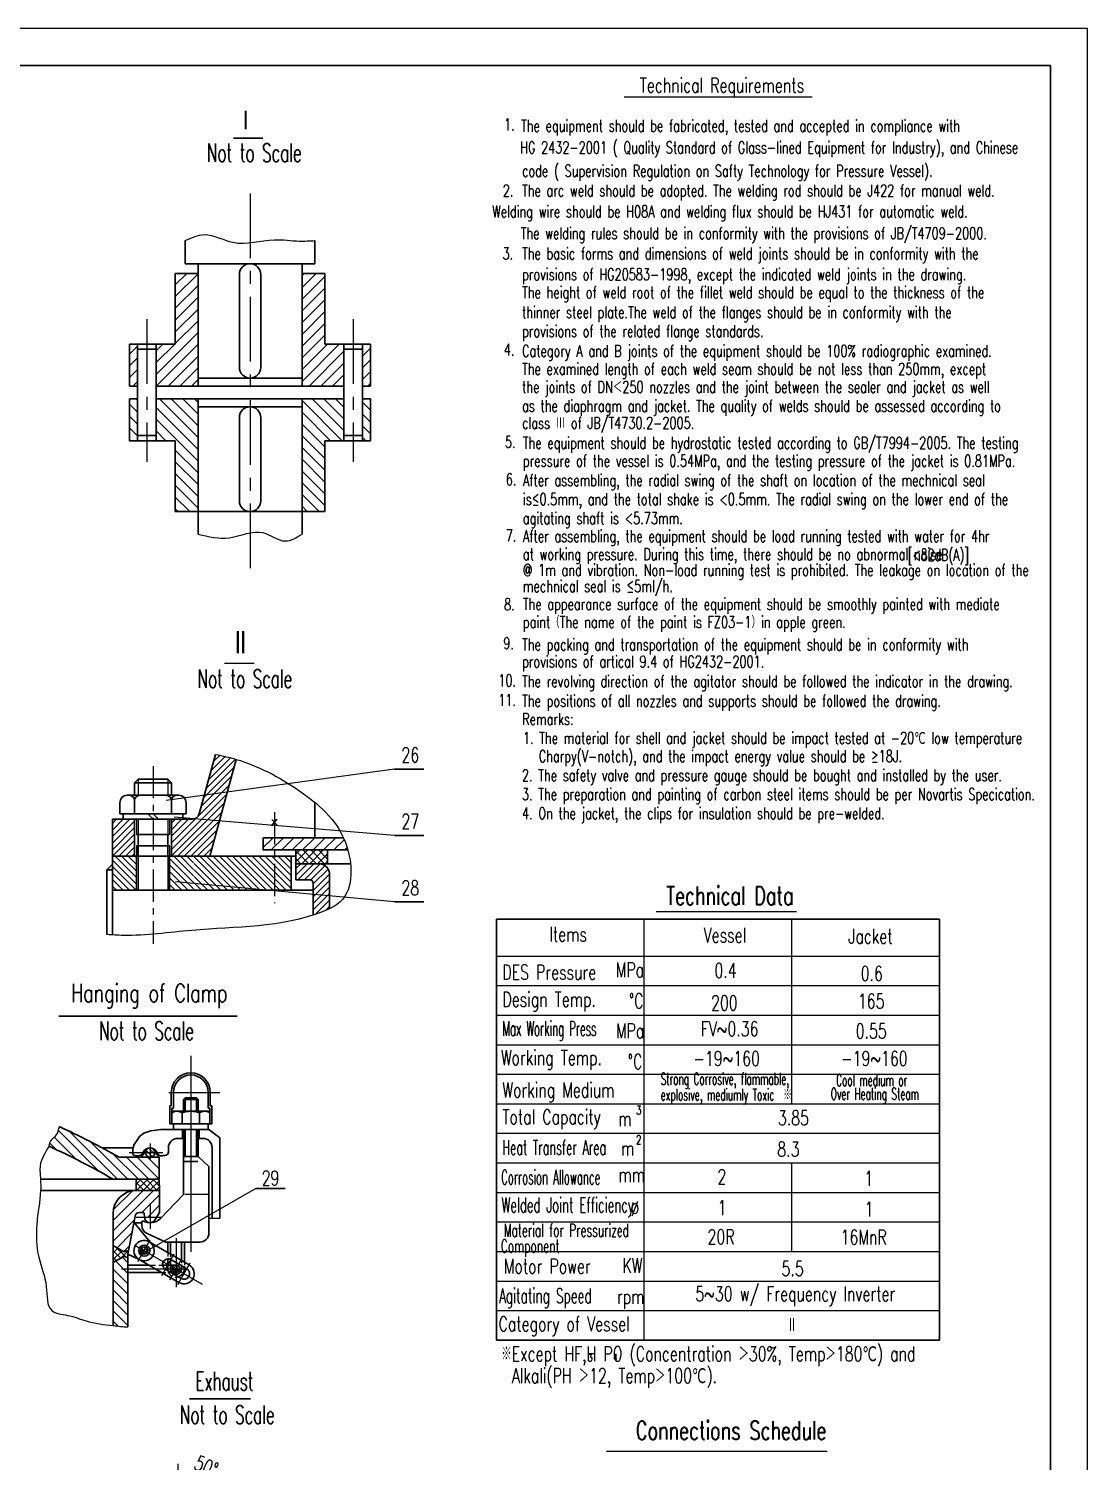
# Model space of a CAD drawing. Extents: x 0 to 594, y 0 to 841.
# Drawn here: x 307.3 to 594, y 453 to 841 of the extents above; entities that cross this region are included whole.
import ezdxf

# ---------------------------------------------------------------- set-up
doc = ezdxf.new("R2010")
doc.units = 0
doc.header["$LTSCALE"] = 7
doc.header["$MEASUREMENT"] = 0
for name, pattern in [('CENTER', [2, 1.25, -0.25, 0.25, -0.25]), ('DASHED', [0.75, 0.5, -0.25]), ('HIDDEN', [0.375, 0.25, -0.125]), ('PHANTOM', [2.5, 1.25, -0.25, 0.25, -0.25, 0.25, -0.25])]:
    doc.linetypes.add(name, pattern=pattern)
doc.layers.get('0').update_dxf_attribs({"linetype": 'CONTINUOUS', "lineweight": 30})
doc.layers.get('DEFPOINTS').update_dxf_attribs({"color": 2, "linetype": 'DASHED', "lineweight": 13})
for name, color, linetype, lineweight in [('-', 6, 'CONTINUOUS', 18), ('CEN', 1, 'CENTER', 13), ('DIM', 4, 'CONTINUOUS', 13), ('FULL', 7, 'CONTINUOUS', 30), ('MAIN', 7, 'CONTINUOUS', 30), ('TEXT', 7, 'CONTINUOUS', 30), ('THIN', 3, 'CONTINUOUS', 13)]:
    doc.layers.add(name, color=color, linetype=linetype, lineweight=lineweight)
for name, color, linetype in [('CENTER', 1, 'CENTER'), ('HIDDEN', 5, 'HIDDEN'), ('PHANTOM', 6, 'PHANTOM')]:
    doc.layers.add(name, color=color, linetype=linetype)
doc.styles.add('HZ4', font='romans.shx', dxfattribs={"width": 0.7, "height": 4, "bigfont": 'hztxt.shx'})
doc.styles.add('HZ5', font='romans.shx', dxfattribs={"width": 0.7, "height": 5, "bigfont": 'hztxt.shx'})
doc.styles.add('HZ6', font='romans.shx', dxfattribs={"width": 0.7, "height": 6, "bigfont": 'hztxt.shx'})
doc.styles.add('RMO4', font='romans.shx', dxfattribs={"width": 0.7, "height": 4})
doc.dimstyles.new('STANDARD$2', dxfattribs={"dimtxt": 0.18, "dimasz": 2.5, "dimexe": 2.5, "dimexo": 0.0625, "dimgap": 0.9, "dimtad": 1, "dimtih": 1, "dimdec": 0, "dimzin": 0, "dimdsep": 46, "dimtxsty": 'HZ5', "dimcen": 0.09, "dimadec": 0, "dimazin": 0, "dimtol": 1, "dimtfac": 2, "dimtdec": 0, "dimtofl": 0, "dimtmove": 0, "dimatfit": 0, "dimfxl": 0, "dimtolj": 1, "dimtzin": 0, "dimarcsym": 0})
pattern_1 = [(45, (-9.0773, 93.9924), (-0.8838835, 0.8838835), [])]
pattern_2 = [(135, (-9.0773, 93.9924), (-0.8838835, -0.8838835), [])]
pattern_3 = [(135, (-18.6492, 339.1518), (-1.414214, -1.414214), [])]
pattern_4 = [(135, (-18.6492, 339.1518), (-0.8838835, -0.8838835), []), (225, (-18.6492, 339.1518), (0.8838835, -0.8838835), [])]
pattern_5 = [(135, (-18.64924, 339.15175), (-0.3535534, -0.3535534), [])]

# ---------------------------------------------------------------- blocks, each defined once
blk = doc.blocks.new('*D131')
at = {"layer": 'DEFPOINTS', "color": 0}
for p in [(356.66, 447.71), (347.75, 443.97), (349.9, 435.97), (347.75, 434.16), (347.75, 370.43)]:
    blk.add_point(p, dxfattribs=at)
at = {"layer": 'DIM', "color": 0, "lineweight": -2}
for p, q in [((347.75, 444.04), (347.75, 452.37)), ((349.95, 436.01), (361.7, 445.87))]:
    blk.add_line(p, q, dxfattribs=at)
blk.add_arc((347.75, 434.16), 16.21, 48.843, 81.157, dxfattribs=at)
at = {"layer": 'DIM', "color": 0}
for points in [[(350.21, 449.77), (350.27, 450.6), (347.75, 450.37)], [(358.72, 446.66), (358.12, 446.08), (360.17, 444.58)]]:
    blk.add_solid(points, dxfattribs=at)
at = {"layer": 'DIM', "color": 0, "insert": (355.39, 451.68), "char_height": 4, "attachment_point": 5, "rotation": 336.4478, "style": 'RMO4'}
blk.add_mtext('\\A1;50%%d', dxfattribs=at)

msp = doc.modelspace()

# ---------------------------------------------------------------- hatches: boundary and pattern name
at = {"layer": 'DIM'}
h = msp.add_hatch(dxfattribs=at)
h.set_pattern_fill('ANSI31', color=256, scale=16, style=0)
h.set_pattern_definition([(45, (1.4554, 63.1774), (-1.4142136, 1.4142136), [])])
edge = h.paths.add_edge_path()
edge.add_line((370.81988, 621.88894), (370.81988, 618.58267))
edge.add_line((370.81988, 618.58267), (393.73278, 618.58267))
edge.add_spline(control_points=[(393.73278, 618.58267), (393.53941, 619.26935), (393.16462, 620.40101), (392.71798, 621.46661), (392.52549, 621.88894)], knot_values=[42.287587651, 42.287587651, 42.287587651, 42.287587651, 44.209774769, 45.523680115, 45.523680115, 45.523680115, 45.523680115], degree=3, periodic=0)
edge.add_line((392.52549, 621.88894), (370.81988, 621.88894))
h = msp.add_hatch(dxfattribs=at)
h.set_pattern_fill('ANSI37', color=256, scale=12, style=0)
h.set_pattern_definition([(45, (1.4554, 63.1774), (-1.0606602, 1.0606602), []), (135, (1.4554, 63.1774), (-1.0606602, -1.0606602), [])])
h.paths.add_polyline_path([(379.66625, 618.58267), (379.66625, 614.86093), (388.24916, 614.86093), (388.24916, 618.58267)])
h = msp.add_hatch(dxfattribs=at)
h.set_pattern_fill('ANSI31', color=256, scale=16, angle=90, style=0)
h.set_pattern_definition(pattern_3)
edge = h.paths.add_edge_path()
edge.add_line((330.18407, 529.39029), (342.67512, 529.39029))
edge.add_line((342.67512, 529.39029), (342.66992, 535.33693))
edge.add_line((342.66992, 535.33693), (342.63132, 535.39029))
edge.add_line((342.63132, 535.39029), (331.78265, 535.39029))
edge.add_arc((230.18407, 356.64029), 205.60602, 60.3868065, 65.4508944)
edge.add_spline(control_points=[(315.60781, 543.66066), (315.42834, 542.83174), (315.112, 541.37068), (313.27726, 540.16812), (312.96724, 538.94342), (312.81449, 538.33997)], knot_values=[0, 0, 0, 0, 2.44259174, 4.305304009, 6.114611521, 6.114611521, 6.114611521, 6.114611521], degree=3, periodic=0)
edge.add_arc((230.18407, 356.64029), 199.60602, 59.9346858, 65.5456825, ccw=False)
h = msp.add_hatch(dxfattribs=at)
h.set_pattern_fill('ANSI31', color=256, scale=8, angle=90, style=0)
h.set_pattern_definition([(135, (-18.6492, 339.1518), (-0.7071068, -0.7071068), [])])
h.paths.add_polyline_path([(338.93407, 536.64029, 0.414213562), (340.18407, 535.39029), (340.18407, 536.64029)])
h.paths.add_polyline_path([(340.18407, 536.64029), (340.18407, 535.39029, 0.414213562), (341.43407, 536.64029)])
h.paths.add_polyline_path([(341.43407, 536.64029, 0.414213562), (340.18407, 537.89029), (340.18407, 536.64029)])
h.paths.add_polyline_path([(340.18407, 537.89029, 0.414213562), (338.93407, 536.64029), (340.18407, 536.64029)])
h = msp.add_hatch(dxfattribs=at)
h.set_pattern_fill('ANSI37', color=256, scale=10, angle=90, style=0)
h.set_pattern_definition(pattern_4)
h.paths.add_polyline_path([(342.67774, 526.39029), (342.67512, 529.39029), (336.43407, 529.39029), (336.43407, 526.39029)])
h = msp.add_hatch(dxfattribs=at)
h.set_pattern_fill('ANSI31', color=256, scale=16, style=0)
h.set_pattern_definition([(45, (-18.6492, 339.1518), (-1.414214, 1.414214), [])])
h.paths.add_polyline_path([(337.32938, 520.39029), (338.29611, 520.39029, -0.375246348), (338.54384, 520.1739), (338.68407, 519.14029), (341.93363, 519.14029), (342.68298, 520.38847), (342.67774, 526.39029), (336.43407, 526.39029, 0.414213562), (330.18407, 520.14029), (330.18407, 511.458), (333.08794, 509.76961), (334.36585, 510.11053), (336.10076, 519.37048, -0.360950605)])
h = msp.add_hatch(dxfattribs=at)
h.set_pattern_fill('ANSI37', color=256, scale=10, angle=90, style=0)
h.set_pattern_definition(pattern_4)
h.paths.add_polyline_path([(333.08794, 508.51097), (334.18407, 508.21854), (334.18407, 509.14029), (334.36585, 510.11053), (333.08794, 509.76961), (330.18407, 511.458), (330.18407, 506.82257)])
h = msp.add_hatch(dxfattribs=at)
h.set_pattern_fill('ANSI31', color=256, scale=16, angle=90, style=0)
h.set_pattern_definition(pattern_3)
edge = h.paths.add_edge_path()
edge.add_spline(control_points=[(330.18407, 489.77065), (331.52335, 489.62948), (332.85371, 489.51495), (334.18407, 489.40041)], knot_values=[62.663644046, 62.663644046, 62.663644046, 62.663644046, 66.680741744, 66.680741744, 66.680741744, 66.680741744], degree=3, periodic=0)
edge.add_line((334.18407, 489.40041), (334.18407, 508.13156))
edge.add_line((334.18407, 508.13156), (334.06544, 508.25019))
edge.add_line((334.06544, 508.25019), (333.08794, 508.51097))
edge.add_line((333.08794, 508.51097), (330.18407, 506.82257))
edge.add_line((330.18407, 506.82257), (330.18407, 489.77065))
h = msp.add_hatch(dxfattribs=at)
h.set_pattern_fill('ANSI31', color=256, scale=4, angle=90, style=0)
h.set_pattern_definition(pattern_5)
h.paths.add_polyline_path([(339.05765, 510.95723), (338.55765, 510.0912), (339.42367, 509.5912, 0.131652498), (339.55765, 510.0912, 0.267949192)])
h.paths.add_polyline_path([(339.05765, 510.95723, 0.414213562), (337.69162, 510.5912), (338.55765, 510.0912)])
h.paths.add_polyline_path([(337.69162, 510.5912, 0.131652498), (337.55765, 510.0912, 0.267949192), (338.05765, 509.22518), (338.55765, 510.0912)])
h.paths.add_polyline_path([(338.55765, 510.0912), (338.05765, 509.22518, 0.414213562), (339.42367, 509.5912)])
h = msp.add_hatch(dxfattribs=at)
h.set_pattern_fill('ANSI31', color=256, scale=4, angle=90, style=0)
h.set_pattern_definition(pattern_5)
h.paths.add_polyline_path([(348.05661, 504.60697, 0.141562965), (348.21069, 505.14029), (347.24624, 505.14029), (347.2179, 505.0912)])
h.paths.add_polyline_path([(348.21069, 505.14029, 0.259716531), (347.73712, 505.99051), (347.24624, 505.14029)])
h.paths.add_polyline_path([(347.73712, 505.99051, 0.139490868), (347.21069, 506.14029), (347.21069, 505.14029), (347.24624, 505.14029)])
h.paths.add_polyline_path([(347.21069, 506.14029, 0.278404112), (346.32587, 505.60622), (347.13288, 505.14029), (347.21069, 505.14029)])
h.paths.add_polyline_path([(346.32587, 505.60622, 0.121767386), (346.21069, 505.14029), (347.13288, 505.14029)])
h.paths.add_polyline_path([(346.21069, 505.14029, 0.276215883), (346.73759, 504.25928), (347.21069, 505.07872), (347.21069, 505.09536), (347.13288, 505.14029)])
h.paths.add_polyline_path([(346.73759, 504.25928, 0.123829997), (347.21069, 504.14029), (347.21069, 505.07872)])
h.paths.add_polyline_path([(347.21069, 504.14029, 0.257548641), (348.05661, 504.60697), (347.2179, 505.0912), (347.21069, 505.07872)])
at = {"layer": 'THIN'}
h = msp.add_hatch(dxfattribs=at)
h.set_pattern_fill('ANSI31', color=256, scale=18, style=0)
h.set_pattern_definition([(45, (439.1878, 434.2376), (-1.59099, 1.59099), [])])
h.paths.add_polyline_path([(336.77486, 755.55532), (334.61181, 755.55532), (334.61181, 744.20893), (336.77486, 744.20893)])
h.paths.add_polyline_path([(353.18069, 774.7363), (347.00942, 774.7363), (347.00942, 744.20893), (353.18069, 744.20893)])
h.paths.add_polyline_path([(347.00942, 755.55532), (341.84865, 755.55532), (341.84865, 744.20893), (347.00942, 744.20893)])
h.paths.add_polyline_path([(387.49298, 774.7363), (381.3217, 774.7363), (381.3217, 744.20893), (387.49298, 744.20893)])
h.paths.add_polyline_path([(392.65374, 755.55532), (387.49298, 755.55532), (387.49298, 744.20893), (392.65374, 744.20893)])
h.paths.add_polyline_path([(399.89058, 755.55532), (397.72753, 755.55532), (397.72753, 744.20893), (399.89058, 744.20893)])
h = msp.add_hatch(dxfattribs=at)
h.set_pattern_fill('ANSI31', color=256, scale=18, angle=90, style=0)
h.set_pattern_definition([(135, (439.1878, 434.2376), (-1.59099, -1.59099), [])])
h.paths.add_polyline_path([(336.77486, 740.75568), (334.61181, 740.75568), (334.61181, 729.40929), (336.77486, 729.40929)])
h.paths.add_polyline_path([(347.00942, 740.75568), (341.84865, 740.75568), (341.84865, 729.40929), (347.00942, 729.40929)])
h.paths.add_polyline_path([(353.18069, 740.75568), (347.00942, 740.75568), (347.00942, 710.22832), (353.18069, 710.22832)])
h.paths.add_polyline_path([(387.49298, 740.75568), (381.3217, 740.75568), (381.3217, 710.22832), (387.49298, 710.22832)])
h.paths.add_polyline_path([(392.65374, 740.75568), (387.49298, 740.75568), (387.49298, 729.40929), (392.65374, 729.40929)])
h.paths.add_polyline_path([(399.89058, 740.75568), (397.72753, 740.75568), (397.72753, 729.40929), (399.89058, 729.40929)])
h = msp.add_hatch(dxfattribs=at)
h.set_pattern_fill('ANSI31', color=256, scale=10, style=0)
h.set_pattern_definition(pattern_1)
h.paths.add_polyline_path([(329.9678, 616.8789), (335.9678, 616.8789), (335.9678, 626.8789), (329.9678, 626.8789)])
h.paths.add_polyline_path([(350.65938, 626.8789), (345.9678, 626.8789), (345.9678, 616.8789), (351.20062, 616.8789), (351.27605, 616.8789), (356.31368, 616.8789), (358.73337, 625.7156)])
h.paths.add_polyline_path([(353.50299, 628.35069, -0.33792931), (351.574, 626.8789), (350.65938, 626.8789), (358.73337, 625.7156), (361.52652, 635.91617), (355.17052, 634.44051)])
edge = h.paths.add_edge_path()
edge.add_line((355.17052, 634.44051), (361.52652, 635.91617))
edge.add_line((361.52652, 635.91617), (363.49857, 643.1181))
edge.add_spline(control_points=[(363.49857, 643.1181), (361.81276, 643.8943), (359.86405, 644.17945), (357.91534, 644.4646)], knot_values=[0, 0, 0, 0, 5.743305966, 5.743305966, 5.743305966, 5.743305966], degree=3, periodic=0)
edge.add_line((357.91534, 644.4646), (355.17052, 634.44051))
h = msp.add_hatch(dxfattribs=at)
h.set_pattern_fill('ANSI31', color=256, scale=10, angle=90, style=0)
h.set_pattern_definition(pattern_2)
h.paths.add_polyline_path([(329.9678, 607.66382), (336.48206, 607.66382), (336.48206, 616.8789), (329.9678, 616.8789)])
h.paths.add_polyline_path([(345.43231, 607.66382), (351.94656, 607.66382), (351.94656, 616.8789), (345.9678, 616.8789), (345.43231, 616.8789)])
h = msp.add_hatch(dxfattribs=at)
h.set_pattern_fill('ANSI31', color=256, scale=10, angle=90, style=0)
h.set_pattern_definition(pattern_2)
h.paths.add_polyline_path([(352.09157, 616.8789), (352.09157, 609.40217), (367.34237, 607.66382), (378.3672, 607.66382), (378.3672, 616.8789)])
h.paths.add_polyline_path([(352.09157, 609.40217), (352.09157, 607.66382), (367.34237, 607.66382)], flags=16)
h = msp.add_hatch(dxfattribs=at)
h.set_pattern_fill('ANSI31', color=256, scale=10, style=0)
h.set_pattern_definition(pattern_1)
h.paths.add_polyline_path([(379.66625, 614.86093), (379.66625, 610.5384), (383.36185, 610.5384, -0.414213562), (384.36185, 609.5384), (384.36185, 606.53405), (388.79863, 606.12459), (388.79863, 611.86093, 0.414213562), (385.79863, 614.86093)])
edge = h.paths.add_edge_path()
edge.add_spline(control_points=[(384.36185, 600.97172), (385.26409, 601.26808), (386.75318, 601.80441), (388.23188, 602.42435), (388.79863, 602.69464)], knot_values=[63.164301853, 63.164301853, 63.164301853, 63.164301853, 65.965560119, 67.805221688, 67.805221688, 67.805221688, 67.805221688], degree=3, periodic=0)
edge.add_line((388.79863, 602.69464), (388.79863, 606.12459))
edge.add_line((388.79863, 606.12459), (384.36185, 606.53405))
edge.add_line((384.36185, 606.53405), (384.36185, 600.97172))

# ---------------------------------------------------------------- linework, layer by layer
at = {"layer": '-'}
for p, q in [((406.32604, 640.46876), (344.5678, 631.9789)), ((406.32604, 622.4879), (346.69689, 627.44981)), ((406.32604, 604.50703), (347.02063, 609.98017))]:
    msp.add_line(p, q, dxfattribs=at)
for points in [[(349.68655, 783.60915), (354.9052, 785.22272), (362.5592, 783.13688), (373.86626, 783.83216), (380.65049, 783.48452), (384.81584, 783.60915)], [(353.18069, 704.12285), (361.68943, 703.12543), (370.73507, 704.51599), (376.82349, 702.25632), (381.3217, 704.12285)]]:
    msp.add_spline(points, degree=3, dxfattribs=at)
for p, q in [((336.48206, 622.7513), (340.9678, 622.7513)), ((345.43231, 622.7513), (340.94656, 622.7513)), ((336.48206, 619.73088), (340.9678, 619.73088)), ((345.43231, 619.73088), (340.94656, 619.73088)), ((328.4994, 613.20678), (329.9678, 614.72818)), ((328.4994, 613.20678), (328.4994, 595.68325)), ((328.4994, 613.20678), (329.9678, 613.20678)), ((329.9678, 616.8789), (329.9678, 595.57364)), ((378.3672, 616.8789), (378.3672, 607.66382)), ((329.9678, 607.66382), (340.9678, 607.66382)), ((384.36185, 607.66382), (340.94656, 607.66382)), ((434, 599.84902), (434, 485.84902)), ((315.42076, 573.55239), (363.74077, 573.55239))]:
    msp.add_line(p, q)
at = {"layer": 'CEN', "ltscale": 2}
for p, q in [((367.2512, 796.38139), (367.2512, 694.47092)), ((339.31176, 762.3074), (339.31176, 723.71923)), ((395.19064, 762.3074), (395.19064, 723.71923))]:
    msp.add_line(p, q, dxfattribs=at)
at = {"layer": 'CEN'}
for p, q in [((340.9678, 641.31589), (340.9678, 593.16551)), ((373.85402, 628.83212), (373.85402, 604.20038))]:
    msp.add_line(p, q, dxfattribs=at)
at = {"layer": 'CENTER', "ltscale": 10}
for p, q in [((351.21069, 562.79966), (351.21069, 509.76664)), ((345.27247, 552.92741), (359.04737, 552.92741)), ((334.54473, 536.64029), (343.61285, 536.64029)), ((340.18407, 539.09279), (340.18407, 534.81317)), ((340.18407, 522.90228), (340.18407, 516.02719)), ((336.43407, 519.14029), (343.47118, 519.14029)), ((336.84687, 507.12805), (340.23515, 512.99672)), ((347.21069, 513.43339), (347.21069, 500.15689)), ((335.98915, 511.57412), (354.27113, 501.01902)), ((343.34206, 503.37805), (346.73034, 509.24672)), ((332.42114, 505.14029), (350.21069, 505.14029)), ((345.50712, 502.12805), (348.8954, 507.99672)), ((347.67219, 500.87805), (351.06046, 506.74672))]:
    msp.add_line(p, q, dxfattribs=at)
at = {"layer": 'DIM'}
for p, q in [((468.5507, 822.55986), (519.48406, 822.55986)), ((360.32681, 669.17911), (368.32681, 669.17911)), ((477.24307, 601.93464), (515.19534, 601.93464)), ((368.84717, 526.86443), (337.66685, 509.02459)), ((463.74365, 455.79103), (523.51241, 455.79103))]:
    msp.add_line(p, q, dxfattribs=at)
msp.add_spline([(312.81449, 538.33997), (313.46499, 540.0283), (314.7554, 541.37163), (315.60781, 543.66066)], degree=3, dxfattribs=at)
for points, knots in [([(312.81449, 538.33997), (311.73883, 536.645), (309.97425, 533.86442), (310.42911, 530.63432), (310.50752, 529.39029)], [0, 0, 0, 0, 5.775294726, 9.474235601, 9.474235601, 9.474235601, 9.474235601]), ([(310.5185, 526.39029), (310.36085, 523.31779), (309.12716, 517.38149), (309.47914, 508.25839), (312.6371, 501.38574), (311.94467, 493.20875), (318.30912, 492.70933), (323.40886, 490.63578), (327.69216, 490.0333), (330.18407, 489.77065)], [12.474255717, 12.474255717, 12.474255717, 12.474255717, 21.754204654, 30.657175961, 38.873848723, 45.520244718, 49.973330216, 55.189297174, 62.663644046, 62.663644046, 62.663644046, 62.663644046])]:
    msp.add_open_spline(points, degree=3, knots=knots, dxfattribs=at)
for points in [[(310.50752, 529.39029), (310.57111, 528.38131), (310.56947, 527.38356), (310.5185, 526.39029)], [(330.18407, 489.77065), (331.52335, 489.62948), (332.85371, 489.51495), (334.18407, 489.40041)]]:
    msp.add_open_spline(points, degree=3, dxfattribs=at)
at = {"layer": 'FULL'}
for p, q in [((584, 831), (25, 831)), ((584, 10), (584, 831)), ((370.72513, 811.31938), (362.72513, 811.31938)), ((353.50299, 628.35069), (357.91534, 644.4646)), ((356.31368, 616.8789), (363.49857, 643.1181)), ((406.32604, 640.46876), (414.32604, 640.46876)), ((335.9678, 636.79438), (336.9678, 637.79438)), ((335.9678, 636.79438), (345.9678, 636.79438)), ((335.9678, 636.79438), (335.9678, 633.3789)), ((336.9678, 637.79438), (344.9678, 637.79438)), ((345.9678, 636.79438), (344.9678, 637.79438)), ((345.9678, 636.79438), (345.9678, 633.3789)), ((333.9678, 633.3789), (347.3678, 633.3789)), ((333.9678, 633.3789), (334.5678, 633.3789)), ((347.3678, 633.3789), (347.9678, 633.3789)), ((331.9678, 631.3789), (331.9678, 628.3789)), ((335.9678, 631.9789), (335.9678, 628.3789)), ((345.9678, 631.9789), (345.9678, 628.3789)), ((349.9678, 631.3789), (349.9678, 628.3789)), ((329.9678, 626.8789), (329.9678, 616.8789)), ((329.9678, 626.8789), (351.574, 626.8789)), ((331.9678, 628.3789), (349.9678, 628.3789)), ((332.86744, 628.3789), (332.86744, 626.8789)), ((335.9678, 626.8789), (335.9678, 616.8789)), ((339.5809, 628.3789), (341.02746, 626.8789)), ((340.97015, 628.3789), (342.41671, 626.8789)), ((345.9678, 626.8789), (345.9678, 616.8789)), ((349.06816, 628.3789), (349.06816, 626.8789)), ((374.50391, 626.89917), (373.06196, 625.10588)), ((373.10903, 626.83836), (374.72373, 625.2184)), ((370.81988, 621.88894), (392.52549, 621.88894)), ((370.81988, 618.58267), (370.81988, 621.88894)), ((406.32604, 622.4879), (414.32604, 622.4879)), ((370.81988, 618.58267), (393.73278, 618.58267)), ((379.66625, 614.86093), (379.66625, 618.58267)), ((388.24916, 618.58267), (388.24916, 614.86093)), ((329.9678, 616.8789), (345.9678, 616.8789)), ((335.9678, 616.8789), (330.65955, 616.8789)), ((335.9678, 616.8789), (330.73498, 616.8789)), ((345.9678, 616.8789), (379.66625, 616.8789)), ((351.27605, 616.8789), (345.9678, 616.8789)), ((351.20062, 616.8789), (345.9678, 616.8789)), ((406.32604, 604.50703), (414.32604, 604.50703)), ((434, 599.84902), (554, 599.84902)), ((554, 599.84902), (554, 493.84902)), ((554, 485.84902), (554, 599.84902)), ((368.84717, 526.86443), (376.76717, 526.86443)), ((434, 485.84902), (554, 485.84902))]:
    msp.add_line(p, q, dxfattribs=at)
for centre, radius, start, end in [((333.9678, 631.3789), 2, 90, 180), ((334.5678, 631.9789), 1.4, 0, 90), ((337.3678, 631.9789), 1.4, 90, 180), ((344.5678, 631.9789), 1.4, 0, 90), ((347.3678, 631.9789), 1.4, 90, 180), ((347.9678, 631.3789), 2, 0, 90), ((351.574, 628.8789), 2, 270, 344.6864728)]:
    msp.add_arc(centre, radius, start, end, dxfattribs=at)
at = {"layer": 'HIDDEN', "ltscale": 0.6}
for p, q in [((344.96069, 509.56983), (344.96069, 507.83837)), ((343.36493, 504.14029), (345.86493, 504.14029))]:
    msp.add_line(p, q, dxfattribs=at)
at = {"layer": 'HIDDEN', "ltscale": 0.4}
for p, q in [((345.71069, 509.13682), (345.71069, 507.68925)), ((348.71069, 507.40476), (348.71069, 505.96139)), ((349.46069, 506.97175), (349.46069, 505.52838))]:
    msp.add_line(p, q, dxfattribs=at)
at = {"layer": 'HIDDEN'}
msp.add_line((339.90083, 506.14029), (343.56635, 506.14029), dxfattribs=at)
msp.add_arc((347.21069, 505.14029), 2.25, 193.6662036, 286.8462843, dxfattribs=at)
at = {"layer": 'MAIN'}
for p, q in [((349.68655, 783.60915), (349.68655, 777.34361)), ((384.81584, 783.60915), (384.81584, 777.34361)), ((349.68655, 777.34361), (384.81584, 777.34361)), ((353.18069, 744.20893), (353.18069, 777.34361)), ((381.3217, 744.20893), (381.3217, 777.34361)), ((347.00942, 774.7363), (353.18069, 774.7363)), ((347.00942, 755.55532), (347.00942, 774.7363)), ((364.35647, 749.26505), (364.35647, 774.44888)), ((370.14593, 749.26505), (370.14593, 774.44888)), ((381.3217, 774.7363), (387.49298, 774.7363)), ((387.49298, 755.55532), (387.49298, 774.7363)), ((334.61181, 755.55532), (347.00942, 755.55532)), ((334.61181, 744.20893), (334.61181, 755.55532)), ((336.77486, 744.20893), (336.77486, 755.55532)), ((336.77486, 754.16476), (341.84865, 754.16476)), ((341.84865, 744.20893), (341.84865, 755.55532)), ((399.89058, 755.55532), (387.49298, 755.55532)), ((392.65374, 744.20893), (392.65374, 755.55532)), ((397.72753, 754.16476), (392.65374, 754.16476)), ((397.72753, 744.20893), (397.72753, 755.55532)), ((399.89058, 744.20893), (399.89058, 755.55532)), ((353.18069, 746.37032), (381.3217, 746.37032)), ((334.61181, 744.20893), (336.77486, 744.20893)), ((336.77486, 744.20893), (336.77486, 729.40929)), ((341.84865, 744.20893), (392.65374, 744.20893)), ((341.84865, 744.20893), (341.84865, 729.40929)), ((392.65374, 744.20893), (392.65374, 729.40929)), ((397.72753, 744.20893), (399.89058, 744.20893)), ((397.72753, 744.20893), (397.72753, 729.40929)), ((334.61181, 740.75568), (334.61181, 729.40929)), ((334.61181, 740.75568), (336.77486, 740.75568)), ((341.84865, 740.75568), (392.65374, 740.75568)), ((353.18069, 740.75568), (353.18069, 704.12285)), ((353.18069, 738.5943), (381.3217, 738.5943)), ((381.3217, 740.75568), (381.3217, 704.12285)), ((397.72753, 740.75568), (399.89058, 740.75568)), ((399.89058, 740.75568), (399.89058, 729.40929)), ((364.35647, 735.69957), (364.35647, 713.12305)), ((370.14593, 735.69957), (370.14593, 713.12305)), ((334.61181, 729.40929), (347.00942, 729.40929)), ((336.77486, 730.79986), (341.84865, 730.79986)), ((347.00942, 729.40929), (347.00942, 710.22832)), ((387.49298, 729.40929), (387.49298, 710.22832)), ((399.89058, 729.40929), (387.49298, 729.40929)), ((397.72753, 730.79986), (392.65374, 730.79986)), ((347.00942, 710.22832), (387.49298, 710.22832)), ((384.80448, 621.88894), (384.80448, 631.47742)), ((336.9678, 622.7513), (336.9678, 616.8789)), ((344.94656, 622.7513), (344.94656, 616.8789)), ((336.48206, 616.8789), (336.48206, 607.66382)), ((345.43231, 616.8789), (345.43231, 607.66382)), ((379.66625, 614.86093), (394.46179, 614.86093)), ((379.66625, 614.86093), (379.66625, 610.5384)), ((379.66625, 610.5384), (383.36185, 610.5384)), ((384.36185, 609.5384), (384.36185, 600.97172)), ((388.79863, 611.86093), (388.79863, 602.69464)), ((345.92954, 552.92741), (345.92954, 549.28678)), ((346.49051, 552.92741), (346.49051, 548.62937)), ((349.70933, 551.49473), (349.21069, 550.9964)), ((349.21069, 550.9964), (353.21069, 550.9964)), ((349.21069, 550.9964), (349.21069, 547.81959)), ((349.70933, 551.49473), (349.70933, 547.81959)), ((349.70933, 551.49473), (352.71205, 551.49473)), ((352.71205, 551.49473), (353.21069, 550.9964)), ((352.71205, 551.49473), (352.71205, 547.81959)), ((353.21069, 550.9964), (353.21069, 547.81959)), ((355.93087, 552.92741), (355.93087, 548.62937)), ((356.49184, 552.92741), (356.49184, 549.28678)), ((345.49324, 549.28678), (345.49324, 544.4559)), ((345.92954, 549.28678), (345.49324, 549.28678)), ((346.05421, 548.62937), (346.05421, 544.4559)), ((346.49051, 548.62937), (346.05421, 548.62937)), ((346.05421, 547.81959), (356.36718, 547.81959)), ((348.8513, 547.43062), (348.8513, 544.4559)), ((353.57009, 547.43062), (353.57009, 544.4559)), ((355.93087, 548.62937), (356.36718, 548.62937)), ((356.36718, 548.62937), (356.36718, 544.4559)), ((356.36718, 548.62937), (356.36718, 544.4559)), ((356.49184, 549.28678), (356.92815, 549.28678)), ((356.92815, 549.28678), (356.92815, 544.4559)), ((345.49324, 544.4559), (356.92815, 544.4559)), ((346.53051, 544.4559), (346.53051, 542.89864)), ((355.89088, 544.4559), (355.89088, 542.89864)), ((336.68989, 539.98104), (335.84227, 538.82592)), ((337.30634, 540.98214), (336.68989, 539.98104)), ((338.46218, 541.90623), (337.30634, 540.98214)), ((340.38859, 542.52229), (338.46218, 541.90623)), ((343.10339, 542.89864), (340.38859, 542.52229)), ((343.10339, 542.89864), (356.11786, 542.89864)), ((347.64702, 540.46931), (349.21069, 540.46931)), ((348.91311, 542.89864), (348.91311, 540.46931)), ((349.21069, 542.89864), (349.21069, 525.23601)), ((349.70933, 542.89864), (349.70933, 535.61176)), ((352.71205, 542.89864), (352.71205, 535.61176)), ((353.21069, 542.89864), (353.21069, 535.61176)), ((353.21069, 542.89864), (353.21069, 540.46931)), ((353.21069, 540.46931), (354.49048, 540.46931)), ((353.50828, 542.89864), (353.50828, 540.46931)), ((356.11786, 542.89864), (359.04737, 540.58157)), ((359.04737, 540.58157), (359.04737, 518.8554)), ((327.25246, 537.89029), (335.59261, 537.89029)), ((335.84227, 538.82592), (335.53404, 537.67081)), ((335.53404, 537.67081), (335.53404, 536.36168)), ((335.53404, 536.36168), (335.6111, 535.97664)), ((335.6111, 535.97664), (336.844, 535.74562)), ((336.844, 535.74562), (337.69162, 535.97664)), ((337.69162, 535.97664), (338.19112, 536.51409)), ((337.73682, 535.39029), (339.17134, 537.37301)), ((342.66992, 535.33693), (341.1968, 537.37301)), ((345.14702, 537.96931), (345.14702, 536.77002)), ((349.21069, 535.61176), (353.21069, 535.61176)), ((353.21069, 535.61176), (356.11786, 532.884)), ((356.99048, 537.96931), (356.99048, 518.81112)), ((331.78265, 535.39029), (342.63132, 535.39029)), ((342.66992, 535.33693), (342.68298, 520.38847)), ((349.47767, 534.17433), (353.10763, 534.17433)), ((356.11786, 532.884), (356.11786, 514.89029)), ((310.50752, 529.39029), (342.67512, 529.39029)), ((336.43407, 526.39029), (336.43407, 529.39029)), ((310.5185, 526.39029), (342.67774, 526.39029)), ((342.93407, 518.70009), (349.21069, 525.23601)), ((349.55605, 525.24345), (355.78977, 525.37765)), ((330.18407, 489.77065), (330.18407, 520.14029)), ((337.32938, 520.39029), (338.29611, 520.39029)), ((338.68407, 519.14029), (338.54384, 520.1739)), ((342.68407, 520.39029), (341.47011, 518.36821)), ((334.18407, 509.14029), (336.10076, 519.37048)), ((335.80917, 517.81413), (340.68901, 511.82895)), ((335.9509, 517.64029), (337.93091, 517.64029)), ((337.93152, 517.93933), (337.92962, 516.998)), ((356.11786, 518.79233), (359.04737, 518.8554)), ((344.46069, 512.39029), (339.38612, 514.72114)), ((339.93265, 512.47277), (350.75796, 506.22277)), ((344.46069, 512.39029), (353.61786, 512.39029)), ((344.96069, 509.56983), (344.96069, 512.33426)), ((345.71069, 509.13682), (345.71069, 512.39029)), ((348.71069, 507.40476), (348.71069, 512.39029)), ((349.46069, 506.97175), (349.46069, 512.39029)), ((330.18407, 511.458), (333.08794, 509.76961)), ((330.18407, 506.82257), (333.08794, 508.51097)), ((333.08794, 509.76961), (334.36585, 510.11053)), ((333.08794, 508.51097), (334.18407, 508.21854)), ((334.18407, 509.14029), (337.18265, 507.70963)), ((334.18407, 489.40041), (334.18407, 509.14029)), ((334.18407, 508.13156), (334.06544, 508.25019)), ((339.90083, 506.14029), (334.18407, 506.14029)), ((337.18265, 507.70963), (348.00796, 501.45963)), ((347.21069, 506.14029), (343.56635, 506.14029)), ((344.30284, 505.04217), (348.63296, 502.54217)), ((344.96069, 505.14029), (344.96069, 507.83837)), ((345.71069, 505.14029), (345.71069, 507.68925)), ((345.80284, 507.64024), (350.13296, 505.14024)), ((348.71069, 505.14029), (348.71069, 505.96139)), ((349.46069, 505.14029), (349.46069, 505.52838)), ((343.36493, 504.14029), (334.18407, 504.14029)), ((347.21069, 504.14029), (345.86493, 504.14029))]:
    msp.add_line(p, q, dxfattribs=at)
for centre, radius in [((340.18407, 536.64029), 1.25), ((338.59319, 510.0912), 1.5), ((338.55765, 510.0912), 1), ((347.21069, 505.14029), 1)]:
    msp.add_circle(centre, radius, dxfattribs=at)
for centre, radius, start, end in [((367.2512, 774.44888), 2.89473, 0, 180), ((367.2512, 749.26505), 2.89473, 180, 0), ((367.2512, 735.69957), 2.89473, 0, 180), ((367.2512, 713.12305), 2.89473, 180, 0), ((385.79863, 611.86093), 3, 0, 90), ((383.36185, 609.5384), 1, 0, 90), ((351.21069, 552.92741), 5.28115, 0, 180), ((351.21069, 552.92741), 4.72018, 0, 180), ((351.21069, 540.46931), 7.35028, 71.2769581, 108.7230419), ((230.18407, 356.64029), 205.60602, 60.3868065, 65.4508944), ((347.64702, 537.96931), 2.5, 90, 180), ((354.49048, 537.96931), 2.5, 0, 90), ((230.18407, 356.64029), 199.60602, 59.9346858, 65.5456825), ((340.18407, 535.75914), 2.13115, 16.3995913, 159.2527137), ((336.43407, 520.14029), 6.25, 90, 180), ((337.32938, 519.14029), 1.25, 90, 169.3883141), ((338.29611, 520.14029), 0.25, 7.726325, 90), ((340.42961, 516.99295), 2.5, 179.8843709, 245.329717), ((340.18407, 521.73808), 4.09779, 242.3220881, 312.1514524), ((340.18407, 519.14029), 1.5, 180, 329.0213596), ((338.55765, 510.0912), 2.75, 60, 240), ((338.55765, 510.0912), 2.75, 240, 60), ((353.61786, 514.89029), 2.5, 270, 0), ((345.05284, 506.3412), 1.5, 60, 240), ((347.21069, 505.14029), 2.25, 180, 193.1537157), ((347.21069, 505.14029), 1.5, 180, 0), ((347.21069, 505.14029), 2.25, 287.5488517, 0), ((349.38296, 503.8412), 2.75, 240, 60), ((349.38296, 503.8412), 1.5, 240, 60)]:
    msp.add_arc(centre, radius, start, end, dxfattribs=at)
for points in [[(348.8513, 547.43062), (347.67288, 547.81959), (346.05421, 547.43062)], [(353.57009, 547.43062), (354.74851, 547.81959), (356.36718, 547.43062)], [(342.22851, 536.36084), (342.80991, 535.81663), (343.78885, 535.81663), (344.50423, 535.96714), (344.9937, 536.23053), (345.14702, 536.77002)], [(342.22851, 536.36084), (342.80991, 535.81663), (343.78885, 535.81663), (344.50423, 535.96714), (344.9937, 536.23053), (345.14702, 536.77002)], [(337.93152, 517.93933), (338.02616, 518.05217), (338.13894, 518.09316), (338.28064, 518.10919)], [(337.93152, 517.93933), (338.02616, 518.05217), (338.13894, 518.09316), (338.28064, 518.10919)]]:
    msp.add_spline(points, degree=3, dxfattribs=at)
at = {"layer": 'PHANTOM'}
msp.add_line((349.21069, 542.89864), (349.21069, 540.46931), dxfattribs=at)
at = {"layer": 'TEXT'}
msp.add_line((350.88639, 469.916), (367.33657, 469.916), dxfattribs=at)
at = {"layer": 'THIN'}
for p, q in [((594, 841), (0, 841)), ((594, 0), (594, 841)), ((336.9678, 637.79438), (336.9678, 633.3789)), ((344.9678, 637.79438), (344.9678, 633.3789)), ((336.48206, 626.85907), (336.48206, 624.44273)), ((336.9678, 626.8789), (336.9678, 622.7513)), ((344.94656, 626.8789), (344.94656, 622.7513)), ((345.43231, 626.85907), (345.43231, 624.44273)), ((336.48206, 624.44273), (336.48206, 622.7513)), ((345.43231, 624.44273), (345.43231, 622.7513)), ((336.48206, 619.73088), (336.48206, 616.8789)), ((345.43231, 619.73088), (345.43231, 616.8789)), ((336.9678, 616.8789), (336.9678, 607.66382)), ((344.94656, 616.8789), (344.94656, 607.66382)), ((474, 485.84902), (474, 599.84902)), ((514, 549.84902), (514, 599.84902)), ((434, 589.84902), (554, 589.84902)), ((434, 581.84902), (554, 581.84902)), ((434, 573.84902), (554, 573.84902)), ((434, 565.84902), (554, 565.84902)), ((434, 557.84902), (554, 557.84902)), ((434, 549.84902), (554, 549.84902)), ((434, 541.84902), (554, 541.84902)), ((434, 533.84902), (554, 533.84902)), ((514, 509.84902), (514, 533.84902)), ((434, 525.84902), (554, 525.84902)), ((434, 517.84902), (554, 517.84902)), ((434, 509.84902), (554, 509.84902)), ((434, 501.84902), (554, 501.84902)), ((434, 493.84902), (554, 493.84902))]:
    msp.add_line(p, q, dxfattribs=at)
msp.add_open_spline([(357.91534, 644.4646), (359.78911, 644.05634), (367.82486, 642.30547), (380.81018, 635.24351), (394.78769, 623.49177), (395.54312, 605.7682), (377.37144, 597.33317), (357.21312, 598.11416), (337.65109, 595.08578), (329.98668, 595.56127), (328.4994, 595.68325)], degree=3, knots=[0, 0, 0, 0, 5.743305966, 24.630421398, 43.601492997, 59.677301719, 65.003963422, 100.936527979, 119.521147165, 123.994608299, 123.994608299, 123.994608299, 123.994608299], dxfattribs=at)

# ---------------------------------------------------------------- texts
at = {"layer": '-', "style": 'RMO4', "width": 0.7}
for s, p in [('3.85', (510.19942, 544.02454)), ('20R', (491.14061, 511.83446))]:
    msp.add_text(s, height=4, dxfattribs=at).set_placement(p)
at = {"layer": 'DIM'}
for s, height, style, width, p in [('Technical Requirements ', 4, 'HZ5', 0.7, (472.77623, 823.67285)), ('I', 5, 'HZ5', 0.7, (365.46215, 813.77918)), ('1.', 3.2, 'RMO4', 0.7, (436.00179, 813.45195)), ('The equipment should be fabricated, tested and accepted in compliance with ', 3.2, 'HZ5', 0.7, (440.65735, 813.09801)), ('HG 2432-2001 ( Quality Standard of Glass-lined Equipment for Industry), and Chinese ', 3.2, 'HZ5', 0.7, (440.40049, 807.23134)), ('code ( Supervision Regulation on Safty Technology for Pressure Vessel). ', 3.2, 'HZ5', 0.7, (440.9142, 800.88715)), ('2.', 3.2, 'RMO4', 0.7, (435.69766, 795.53679)), ('The arc weld should be adopted. The welding rod should be J422 for manual weld.', 3.2, 'HZ5', 0.7, (440.9142, 795.53683)), ('                                                                                                                        Welding wire should be H08A and welding flux should be HJ431 for automatic weld.', 3.2, 'HZ5', 0.7, (232.47938, 789.88959)), ('The welding rules should be in conformity with the provisions of JB/T4709-2000.', 3.2, 'HZ5', 0.7, (440.55512, 783.98566)), ('3.', 3.2, 'RMO4', 0.7, (435.60487, 778.49854)), ('The basic forms and dimensions of weld joints should be in conformity with the ', 3.2, 'HZ5', 0.7, (440.9142, 778.51542)), ('provisions of HG20583-1998, except the indicated weld joints in the drawing.', 3.2, 'HZ5', 0.7, (440.9142, 772.86818)), ('The height of weld root of the fillet weld should be equal to the thickness of the', 3.2, 'HZ5', 0.7, (440.9142, 767.99102)), ('thinner steel plate.The weld of the flanges should be in conformity with the', 3.2, 'HZ5', 0.7, (440.9142, 762.60047)), ('provisions of the related flange standards.', 3.2, 'HZ5', 0.7, (440.9142, 757.46662)), ('4.', 3.2, 'RMO4', 0.7, (435.97333, 752.46842)), ('Category A and B joints of the equipment should be 100% radiographic examined. ', 3.2, 'HZ5', 0.7, (440.9142, 752.12016)), ('The examined length of each weld seam should be not less than 250mm, except', 3.2, 'HZ5', 0.7, (440.9142, 747.243)), ('the joints of DN＜250 nozzles and the joint between the sealer and jacket as well', 3.2, 'HZ5', 0.7, (440.9142, 742.36584)), ('as the diaphragm and jacket. The quality of welds should be assessed according to', 3.2, 'HZ5', 0.7, (440.9142, 737.23198)), ('class Ⅲ of JB/T4730.2-2005.', 3.2, 'HZ5', 0.7, (440.9142, 732.61151)), ('5.', 3.2, 'RMO4', 0.7, (436.27987, 727.47276)), ('The equipment should be hydrostatic tested according to GB/T7994-2005. The testing ', 3.2, 'HZ5', 0.7, (441.13776, 727.22244)), ('pressure of the vessel is 0.54MPa, and the testing pressure of the jacket is 0.81MPa.', 3.2, 'HZ5', 0.7, (441.13776, 722.34527)), ('6.', 3.2, 'RMO4', 0.7, (436.51006, 717.33453)), ('After assembling, the radial swing of the shaft on location of the mechnical seal ', 3.2, 'HZ5', 0.7, (441.13776, 717.09975)), ('is≤0.5mm, and the total shake is <0.5mm. The radial swing on the lower end of the ', 3.2, 'HZ5', 0.7, (441.13776, 711.9659)), ('agitating shaft is <5.73mm.', 3.2, 'HZ5', 0.7, (441.13776, 706.83205)), ('7.', 3.2, 'RMO4', 0.7, (436.49936, 702.12955)), ('After assembling, the equipment should be load running tested with water for 4hr', 3.2, 'HZ5', 0.7, (441.13776, 701.97693)), ('at working pressure. During this time, there should be no abnormal noise', 3.2, 'HZ5', 0.7, (441.13776, 697.09976)), (' [<82dB(A)]', 3.2, 'HZ5', 0.68, (543.86356, 696.89031)), ('@ 1m and vibration. Non-load running test is prohibited. The leakage on location of the ', 3.2, 'HZ5', 0.7, (441.13776, 692.78323)), ('mechnical seal is ≤5ml/h.', 3.2, 'HZ5', 0.7, (441.13776, 688.41945)), ('The appearance surface of the equipment should be smoothly painted with mediate', 3.2, 'HZ5', 0.7, (441.13776, 683.58953)), ('8.', 3.2, 'RMO4', 0.7, (436.03094, 683.49882)), ('paint（The name of the paint is FZ03-1）in apple green.', 3.2, 'HZ5', 0.7, (441.13776, 678.71237)), ('II', 6, 'HZ6', 0.7, (363.26589, 671.84782)), ('9.', 3.2, 'RMO4', 0.7, (435.83088, 672.96742)), ('The packing and transportation of the equipment should be in conformity with ', 3.2, 'HZ5', 0.7, (440.93771, 672.62077)), ('provisions of artical 9.4 of HG2432-2001.', 3.2, 'HZ5', 0.7, (440.93771, 668.0003)), ('10.', 3.2, 'RMO4', 0.7, (434.48175, 662.8822)), ('The revolving direction of the agitator should be followed the indicator in the drawing. ', 3.2, 'HZ5', 0.7, (440.93771, 662.65699)), ('11.', 3.2, 'RMO4', 0.7, (434.48175, 657.58964)), ('The positions of all nozzles and supports should be followed the drawing.', 3.2, 'HZ5', 0.7, (440.93771, 657.36443)), ('Remarks:', 3.2, 'HZ5', 0.7, (440.93771, 652.426)), ('1. The material for shell and jacket should be impact tested at -20℃ low temperature  ', 3.2, 'HZ5', 0.7, (441.14244, 647.31074)), ('26', 4, 'RMO4', 0.7, (408.24522, 642.31055)), ('   Charpy(V-notch), and the impact energy value should be ≥18J. ', 3.2, 'HZ5', 0.7, (440.42832, 642.38204)), ('2. The safety valve and pressure gauge should be bought and installed by the user.', 3.2, 'HZ5', 0.7, (440.88925, 637.20816)), ('3. The preparation and painting of carbon steel items should be per Novartis Specication.', 3.2, 'HZ5', 0.7, (440.88925, 632.07554)), ('4. On the jacket, the clips for insulation should be pre-welded. ', 3.2, 'HZ5', 0.7, (440.88925, 626.90747)), ('27', 4, 'RMO4', 0.7, (408.24522, 624.32969)), ('28', 4, 'RMO4', 0.7, (408.24522, 606.34882)), ('Technical Data', 5, 'HZ5', 0.7, (479.94169, 603.69844)), ('Items', 4, 'HZ4', 0.7, (448.29302, 593.77973)), ('Vessel', 4, 'HZ4', 0.7, (490.08456, 593.52748)), ('Jacket', 4, 'HZ4', 0.7, (529.25816, 593.21291)), ('DES Pressure', 4, 'HZ4', 0.7, (435.56392, 583.48853)), ('MPa', 4, 'RMO4', 0.7, (466.27938, 584.10074)), ('0.4', 4, 'RMO4', 0.7, (493.01927, 583.96305)), ('0.6', 4, 'RMO4', 0.7, (532.61938, 583.15262)), ('Design Temp.', 4, 'HZ4', 0.7, (435.58515, 576.12806)), ('%%dC', 4, 'RMO4', 0.7, (469.84068, 575.72988)), ('200', 4, 'RMO4', 0.7, (492.09866, 575.14564)), ('165', 4, 'RMO4', 0.7, (531.86276, 575.66428)), ('Max Working Press', 4, 'HZ4', 0.5, (435.58622, 568.24836)), ('MPa', 4, 'RMO4', 0.7, (466.32954, 567.62135)), ('FV~0.36', 4, 'RMO4', 0.7, (489.33409, 568.13086)), ('0.55', 4, 'RMO4', 0.7, (531.26491, 567.55752)), ('Working Temp.', 4, 'HZ4', 0.7, (435.18817, 560.33573)), ('%%dC', 4, 'RMO4', 0.7, (469.53917, 559.25673)), ('-19~160', 4, 'RMO4', 0.7, (487.33619, 560.12188)), ('-19~160', 4, 'RMO4', 0.7, (527.33619, 560.12188)), ('Working Medium', 4, 'HZ4', 0.7, (435.58728, 551.5805)), ('Strong Corrosive, flammable, ', 3.2, 'HZ4', 0.55, (478.45484, 554.99371)), ('Cool medium or ', 3.2, 'HZ4', 0.55, (525.98631, 554.65014)), ('explosive, mediumly Toxic  ※', 3.2, 'HZ4', 0.55, (478.45484, 550.72354)), ('Over Heating Steam', 3.2, 'HZ4', 0.55, (524.5081, 550.95865)), ('Total Capacity', 4, 'HZ4', 0.7, (435.58622, 544.30239)), ('3', 2.4, 'RMO4', 0.7, (471.78755, 546.91637)), ('m', 4, 'RMO4', 0.7, (466.95752, 543.79021)), ('Heat Transfer Area', 4, 'HZ4', 0.55, (435.58515, 536.0224)), ('2', 2.4, 'RMO4', 0.7, (471.78755, 538.91637)), ('8.3', 4, 'RMO4', 0.7, (510.04404, 535.56362)), ('m', 4, 'RMO4', 0.7, (467.71258, 535.83138)), ('29', 3.96, 'RMO4', 0.7, (370.42501, 527.72199)), ('Corrosion Allowance', 4, 'HZ4', 0.5, (435.27187, 527.97962)), ('2', 4, 'RMO4', 0.7, (493.81721, 528.07192)), ('1', 4, 'RMO4', 0.7, (533.55912, 527.67047)), ('mm', 4, 'RMO4', 0.7, (467.02511, 528.64562)), ('Welded Joint Efficiency', 4, 'HZ4', 0.58, (435.3532, 520.43688)), ('%%c', 4, 'RMO4', 0.7, (470.31307, 519.46642)), ('1', 4, 'RMO4', 0.7, (493.85151, 519.70816)), ('1', 4, 'RMO4', 0.7, (533.65441, 519.30326)), ('Material for Pressurized', 3.5, 'HZ4', 0.6, (435.93608, 513.84527)), ('         Component', 3.5, 'HZ4', 0.6, (421.09174, 509.57509)), ('16MnR', 4, 'RMO4', 0.7, (527.18071, 511.74152)), ('Motor Power', 4, 'HZ4', 0.7, (435.98321, 503.86521)), ('KW', 4, 'RMO4', 0.7, (468.08514, 504.04797)), ('5.5', 4, 'RMO4', 0.7, (511.1797, 503.20775)), ('5~30 w/ Frequency Inverter', 4, 'RMO4', 0.7, (487.85649, 496.39999)), ('Agitating Speed', 4, 'HZ4', 0.6, (434.65904, 495.86521)), ('rpm', 4, 'RMO4', 0.7, (466.61368, 495.65202)), ('Category of Vessel', 4, 'HZ4', 0.7, (434.55892, 488.23782)), ('Ⅱ', 4, 'HZ4', 0.7, (512.6394, 487.96983)), ('※Except HF,H PO (Concentration ＞30%, Temp＞180℃) and', 4, 'HZ4', 0.7, (435.29656, 480.15859)), ('3', 2, 'HZ4', 0.7, (458.78605, 480.08031)), ('4', 2, 'HZ4', 0.7, (465.54217, 480.16008)), (' Alkali(PH ＞12, Temp＞100℃).', 4, 'HZ4', 0.7, (436.21888, 474.22167)), ('Connections Schedule', 5, 'HZ5', 0.7, (471.73452, 458.88844))]:
    msp.add_text(s, height=height, dxfattribs=dict(at, style=style, width=width)).set_placement(p)
at = {"layer": 'THIN', "style": 'HZ5'}
for s, height, width, p in [('Not to Scale', 5, 0.6, (355.61824, 804.89029)), ('Not to Scale', 5, 0.6, (353.07779, 662.45119)), ('Hanging of Clamp', 4.95, 0.7, (318.83146, 577.35685)), ('Not to Scale', 5, 0.6, (326.42589, 567.10216)), ('Exhaust', 5, 0.6, (352.49591, 472.22842)), ('Not to Scale', 5, 0.6, (348.30591, 463.14382))]:
    msp.add_text(s, height=height, dxfattribs=dict(at, width=width)).set_placement(p)

# ---------------------------------------------------------------- dimensions: what is measured, and where the dimension line sits
at = {"layer": 'DIM'}
dim = msp.add_angular_dim_2l(base=(356.65923, 447.70735), line1=((347.74938, 443.97352), (347.74938, 370.43441)), line2=((347.74938, 434.16059), (349.90415, 435.96865)), text='50%%d', dimstyle='STANDARD$2', override={"dimexe": 2, "dimtih": 0, "dimtxsty": 'RMO4', "dimcen": 2, "dimtol": 0, "dimtp": 5, "dimtm": 5, "dimtfac": 0.7, "dimtofl": 1}, dxfattribs=at)
dim.commit()
dim.dimension.update_dxf_attribs({"geometry": '*D131', "text_midpoint": (354.22831, 449.02409), "dimtype": 162})

doc.saveas('drawing.dxf')
